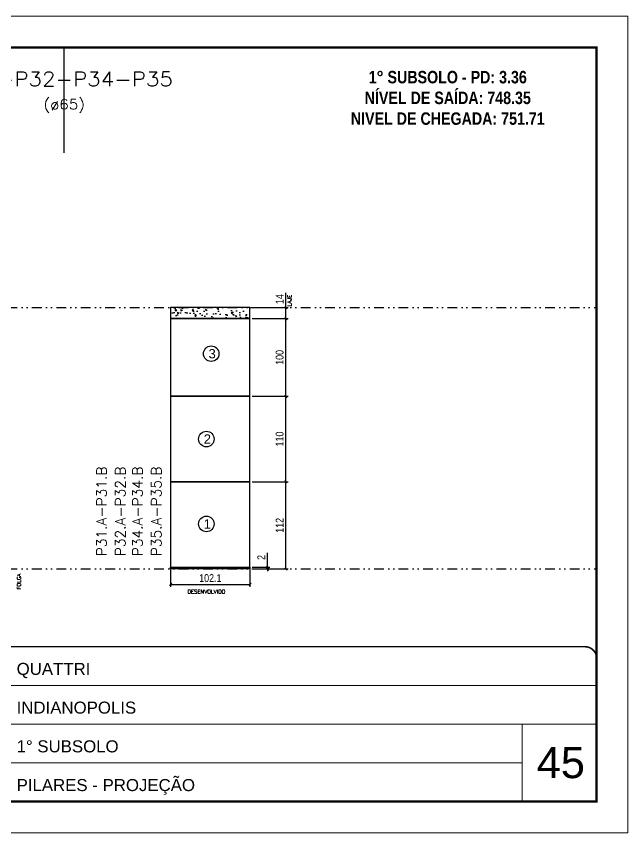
# Model space of a CAD drawing. Header units: millimetres. Extents: x 1945 to 8225, y 304 to 15137.
# Drawn here: x 2643 to 3430, y 1453 to 2503 of the extents above; entities that cross this region are included whole.
import ezdxf
from ezdxf.enums import TextEntityAlignment as Align

# ---------------------------------------------------------------- set-up
doc = ezdxf.new("R2010")
doc.units = ezdxf.units.MM
for name, pattern in [('CONTINUO', [0]), ('DASHED', [0.75, 0.5, -0.25]), ('DIVIDE2', [0.625, 0.25, -0.125, 0, -0.125, 0, -0.125]), ('HIDDEN', [0.375, 0.25, -0.125])]:
    doc.linetypes.add(name, pattern=pattern)
for name, color, linetype, lineweight in [('CARIMBO', 255, 'Continuous', 9), ('CONCRETO', 251, 'Continuous', 25), ('Folhas', 255, 'Continuous', 9), ('SARRAFO DE PRESSAO', 251, 'DASHED', 9), ('Texto Seção', 7, 'Continuous', 15)]:
    doc.layers.add(name, color=color, linetype=linetype, lineweight=lineweight)
for name, color, linetype in [('COTA', 241, 'Continuous'), ('NOMENCLATURA', 7, 'Continuous'), ('Nível', 160, 'Continuous'), ('Painéis', 200, 'Continuous'), ('Romaneio', 10, 'Continuous'), ('Texto de Titulo', 7, 'Continuous'), ('Texto Qtd Sarr', 242, 'Continuous')]:
    doc.layers.add(name, color=color, linetype=linetype)
doc.styles.add('ARIAL', font='arial.ttf')
doc.styles.add('COTA TECNICA', font='techl___.ttf', dxfattribs={"height": 10})
doc.styles.add('COTA TECNICA-50', font='techl___.ttf', dxfattribs={"height": 10})
doc.styles.add('REGUA-120', font='ROMANS.shx', dxfattribs={"height": 15})
doc.styles.add('ROMANC', font='techb___.ttf', dxfattribs={"height": 2.5})
doc.styles.add('ROMANS', font='romans.shx')
doc.dimstyles.new('COTA PAINEL-50', dxfattribs={"dimtxt": 10, "dimasz": 3, "dimexe": 3, "dimexo": 3, "dimgap": 3, "dimtad": 1, "dimdec": 1, "dimzin": 12, "dimdsep": 46, "dimtxsty": 'COTA TECNICA-50', "dimblk1": 'OBLIQUE', "dimblk2": 'OBLIQUE', "dimsah": 1, "dimcen": 0.9, "dimclrd": 4, "dimclre": 4, "dimclrt": 240, "dimadec": 1, "dimazin": 3, "dimtfac": 1, "dimtdec": 1, "dimtmove": 0, "dimatfit": 3, "dimfxl": 1, "dimtolj": 1, "dimtzin": 12, "dimarcsym": 0})
doc.dimstyles.new('PAINEL', dxfattribs={"dimtxt": 10, "dimasz": 3, "dimexe": 3, "dimexo": 3, "dimgap": 3, "dimtad": 1, "dimdec": 1, "dimzin": 12, "dimdsep": 46, "dimtxsty": 'COTA TECNICA', "dimblk1": 'OBLIQUE', "dimblk2": 'OBLIQUE', "dimsah": 1, "dimcen": 0.9, "dimclrd": 4, "dimclre": 4, "dimclrt": 240, "dimadec": 1, "dimazin": 3, "dimtfac": 1, "dimtdec": 1, "dimtmove": 0, "dimatfit": 3, "dimfxl": 1, "dimtolj": 1, "dimtzin": 12, "dimarcsym": 0})

# ---------------------------------------------------------------- blocks, each defined once
blk = doc.blocks.new('9999999999')
at = {"color": 30, "linetype": 'CONTINUO'}
for p, q in [((98564.6, 34379.6), (99584, 34379.6)), ((98564.6, 34329.8), (99488, 34329.8)), ((99584, 34329.8), (99488, 34329.8)), ((99488, 34329.8), (99488, 34230.2)), ((98564.6, 34280), (99488, 34280))]:
    blk.add_line(p, q, dxfattribs=at)
at = {"color": 30, "linetype": 'CONTINUO', "const_width": 2}
blk.add_lwpolyline([(99584, 34230.2), (99584, 34414.4, 0.414214), (99569, 34429.4), (98229, 34429.4, 0.414214), (98214, 34414.4), (98214, 34245.2, 0.414214), (98229, 34230.2), (99584, 34230.2)], format="xyb", dxfattribs=at)
at = {"layer": 'Folhas'}
blk.add_lwpolyline([(98139, 34190.2), (99624, 34190.2), (99624, 35240.2), (98139, 35240.2)], close=True, dxfattribs=at)
at = {"layer": 'Folhas', "color": 30, "const_width": 3}
blk.add_lwpolyline([(98214, 34230.2), (99584, 34230.2), (99584, 35200.2), (98214, 35200.2)], close=True, dxfattribs=at)
at = {"color": 7, "linetype": 'Continuous', "ltscale": 5, "style": 'ARIAL'}
for s, height, p in [('QUATTRI', 15.48, (98837.7, 34393.1)), ('INDIANOPOLIS', 15.483, (98837.7, 34343.3)), ('1° SUBSOLO', 15.48, (98837.7, 34293.5)), ('PILARES - PROJEÇÃO', 15.483, (98837.7, 34243.7))]:
    blk.add_text(s, height=height, dxfattribs=at).set_placement(p)
blk = doc.blocks.new('_Oblique')
at = {"color": 0, "linetype": 'ByBlock', "lineweight": -2}
blk.add_line((-0.5, -0.5), (0.5, 0.5), dxfattribs=at)
blk = doc.blocks.new('*D1369')
at = {"layer": 'COTA', "color": 4, "lineweight": -2, "transparency": 16777216}
for p, q in [((2841.7, 1791.1), (2841.7, 1769.1)), ((2943.8, 1791.1), (2943.8, 1769.1)), ((2841.7, 1772.1), (2943.8, 1772.1))]:
    blk.add_line(p, q, dxfattribs=at)
at = {"layer": 'Defpoints', "color": 0, "transparency": 16777216}
for p in [(2841.7, 1794.1), (2943.8, 1794.1), (2943.8, 1772.1)]:
    blk.add_point(p, dxfattribs=at)
at = {"layer": 'COTA', "color": 4, "lineweight": -2, "transparency": 16777216, "xscale": 3, "yscale": 3, "zscale": 3, "rotation": 180}
blk.add_blockref('_Oblique', (2841.7, 1772.1), dxfattribs=at)
at = {"layer": 'COTA', "color": 4, "lineweight": -2, "transparency": 16777216, "xscale": 3, "yscale": 3, "zscale": 3}
blk.add_blockref('_Oblique', (2943.8, 1772.1), dxfattribs=at)
at = {"layer": 'COTA', "color": 240, "transparency": 16777216, "insert": (2892.8, 1780.2), "char_height": 10, "attachment_point": 5, "style": 'COTA TECNICA'}
blk.add_mtext('\\A1;102.1', dxfattribs=at)
blk = doc.blocks.new('*D1370')
at = {"layer": 'COTA', "color": 4, "lineweight": -2, "transparency": 16777216}
for p, q in [((2990.1, 2128.1), (2990.1, 2147.2)), ((2944.7, 2128.1), (2993.1, 2128.1)), ((2990.1, 2114.1), (2990.1, 2128.1)), ((2946.8, 2114.1), (2993.1, 2114.1))]:
    blk.add_line(p, q, dxfattribs=at)
at = {"layer": 'Defpoints', "color": 0, "transparency": 16777216}
for p in [(2941.7, 2128.1), (2990.1, 2128.1), (2943.8, 2114.1)]:
    blk.add_point(p, dxfattribs=at)
at = {"layer": 'COTA', "color": 4, "lineweight": -2, "transparency": 16777216, "xscale": 3, "yscale": 3, "zscale": 3}
for p, rotation in [((2990.1, 2128.1), 90), ((2990.1, 2114.1), 270)]:
    blk.add_blockref('_Oblique', p, dxfattribs=dict(at, rotation=rotation))
at = {"layer": 'COTA', "color": 240, "transparency": 16777216, "insert": (2982, 2139.1), "char_height": 10, "attachment_point": 5, "rotation": 90, "style": 'COTA TECNICA'}
blk.add_mtext('\\A1;14', dxfattribs=at)
blk = doc.blocks.new('*D1372')
at = {"layer": 'COTA', "color": 4, "lineweight": -2, "transparency": 16777216}
for p, q in [((2946.8, 1904.1), (2993.1, 1904.1)), ((2990.1, 1792.1), (2990.1, 1904.1)), ((2946.8, 1792.1), (2993.1, 1792.1))]:
    blk.add_line(p, q, dxfattribs=at)
at = {"layer": 'Defpoints', "color": 0, "transparency": 16777216}
for p in [(2943.8, 1904.1), (2990.1, 1904.1), (2943.8, 1792.1)]:
    blk.add_point(p, dxfattribs=at)
at = {"layer": 'COTA', "color": 4, "lineweight": -2, "transparency": 16777216, "xscale": 3, "yscale": 3, "zscale": 3}
for p, rotation in [((2990.1, 1904.1), 90), ((2990.1, 1792.1), 270)]:
    blk.add_blockref('_Oblique', p, dxfattribs=dict(at, rotation=rotation))
at = {"layer": 'COTA', "color": 240, "transparency": 16777216, "insert": (2982, 1848.1), "char_height": 10, "attachment_point": 5, "rotation": 90, "style": 'COTA TECNICA-50'}
blk.add_mtext('\\A1;112', dxfattribs=at)
blk = doc.blocks.new('*D1373')
at = {"layer": 'COTA', "color": 4, "lineweight": -2, "transparency": 16777216}
for p, q in [((2966.4, 1794.1), (2966.4, 1812.9)), ((2946.8, 1794.1), (2969.4, 1794.1)), ((2946.8, 1792.1), (2969.4, 1792.1)), ((2966.4, 1792.1), (2966.4, 1794.1)), ((2966.4, 1792.1), (2966.4, 1789.1))]:
    blk.add_line(p, q, dxfattribs=at)
at = {"layer": 'Defpoints', "color": 0, "transparency": 16777216}
for p in [(2943.8, 1794.1), (2943.8, 1792.1), (2966.4, 1792.1)]:
    blk.add_point(p, dxfattribs=at)
at = {"layer": 'COTA', "color": 4, "lineweight": -2, "transparency": 16777216, "xscale": 3, "yscale": 3, "zscale": 3}
for p, rotation in [((2966.4, 1794.1), 270), ((2966.4, 1792.1), 90)]:
    blk.add_blockref('_Oblique', p, dxfattribs=dict(at, rotation=rotation))
at = {"layer": 'COTA', "color": 240, "transparency": 16777216, "insert": (2958.4, 1806.8), "char_height": 10, "attachment_point": 5, "rotation": 90, "style": 'COTA TECNICA-50'}
blk.add_mtext('\\A1;2', dxfattribs=at)
blk = doc.blocks.new('*D1743')
at = {"layer": 'COTA', "color": 4, "linetype": 'ByBlock', "lineweight": -2, "transparency": 16777216}
for p, q in [((2946.8, 2014.1), (2993.1, 2014.1)), ((2990.1, 1904.1), (2990.1, 2014.1)), ((2946.8, 1904.1), (2993.1, 1904.1))]:
    blk.add_line(p, q, dxfattribs=at)
at = {"layer": 'Defpoints', "color": 0, "linetype": 'ByBlock', "transparency": 16777216}
for p in [(2943.8, 2014.1), (2990.1, 2014.1), (2943.8, 1904.1)]:
    blk.add_point(p, dxfattribs=at)
at = {"layer": 'COTA', "color": 4, "linetype": 'ByBlock', "lineweight": -2, "transparency": 16777216, "xscale": 3, "yscale": 3, "zscale": 3}
for p, rotation in [((2990.1, 2014.1), 90), ((2990.1, 1904.1), 270)]:
    blk.add_blockref('_Oblique', p, dxfattribs=dict(at, rotation=rotation))
at = {"layer": 'COTA', "color": 240, "linetype": 'ByBlock', "transparency": 16777216, "insert": (2982, 1959.1), "char_height": 10, "attachment_point": 5, "rotation": 90, "style": 'COTA TECNICA'}
blk.add_mtext('\\A1;110', dxfattribs=at)
blk = doc.blocks.new('*D1744')
at = {"layer": 'COTA', "color": 4, "linetype": 'ByBlock', "lineweight": -2, "transparency": 16777216}
for p, q in [((2946.8, 2114.1), (2993.1, 2114.1)), ((2990.1, 2014.1), (2990.1, 2114.1)), ((2946.8, 2014.1), (2993.1, 2014.1))]:
    blk.add_line(p, q, dxfattribs=at)
at = {"layer": 'Defpoints', "color": 0, "linetype": 'ByBlock', "transparency": 16777216}
for p in [(2943.8, 2114.1), (2990.1, 2114.1), (2943.8, 2014.1)]:
    blk.add_point(p, dxfattribs=at)
at = {"layer": 'COTA', "color": 4, "linetype": 'ByBlock', "lineweight": -2, "transparency": 16777216, "xscale": 3, "yscale": 3, "zscale": 3}
for p, rotation in [((2990.1, 2114.1), 90), ((2990.1, 2014.1), 270)]:
    blk.add_blockref('_Oblique', p, dxfattribs=dict(at, rotation=rotation))
at = {"layer": 'COTA', "color": 240, "linetype": 'ByBlock', "transparency": 16777216, "insert": (2982, 2064.1), "char_height": 10, "attachment_point": 5, "rotation": 90, "style": 'COTA TECNICA'}
blk.add_mtext('\\A1;100', dxfattribs=at)
blk = doc.blocks.new('titulo1')
at = {"layer": 'Defpoints', "color": 252, "linetype": 'HIDDEN', "ltscale": 2}
blk.add_line((0, 0), (0, 125), dxfattribs=at)
at = {"layer": 'Defpoints', "style": 'ROMANS', "oblique": 15}
blk.add_attdef('FOLHA', text='', height=10, dxfattribs=at).set_placement((0, 15.58), align=Align.MIDDLE_CENTER)
at = {"layer": 'Texto Qtd Sarr', "color": 3, "style": 'ROMANS', "oblique": 15}
for tag, height, p in [('TITULO', 17, (0, 71.45)), ('SEÇÃO', 12, (0, 41.55))]:
    blk.add_attdef(tag, text='', height=height, dxfattribs=at).set_placement(p, align=Align.MIDDLE_CENTER)

msp = doc.modelspace()

# ---------------------------------------------------------------- hatches: boundary and pattern name
at = {"layer": 'CONCRETO'}
h = msp.add_hatch(dxfattribs=at)
h.set_pattern_fill('AR-CONC', color=256, scale=0.1, angle=-90)
h.set_pattern_definition([(320, (20968.96, 3170.102), (-1.593909, -18.218467), [1.905, -20.955]), (265, (20968.96, 3170.102), (19.105685, 3.524342), [1.524, -16.764058]), (10.45144, (20968.827, 3168.584), (17.511775, -14.694125), [1.619, -17.809024]), (316.1842, (20974.04, 3170.102), (-4.204233, -27.107904), [2.8575, -31.4325]), (6.63556, (20973.69, 3167.843), (24.742612, -23.740413), [2.428502, -26.71356]), (261.18415, (20974.04, 3170.102), (24.742612, -23.740413), [2.285997, -25.145973]), (291, (20972.77, 3167.562), (-10.22652, -15.161439), [1.905, -20.955]), (236, (20972.77, 3167.562), (18.418797, -6.180203), [1.524, -16.764]), (341.45144, (20971.918, 3166.298), (8.192277, -21.341642), [1.619, -17.808994]), (307.5, (20968.96, 3170.102), (8.455504, -0.3088603), [0, -16.5608, 0, -17.018, 0, -16.8275]), (277.5, (20968.96, 3170.102), (10.0180575, -6.6819663), [0, -9.7028, 0, -16.1798, 0, -6.4135]), (237.5, (20968.96, 3175.766), (-0.5728744, -13.5590595), [0, -6.35, 0, -19.812, 0, -26.289]), (227.5, (20968.96, 3178.306), (2.542649, -14.812918), [0, -8.255, 0, -13.1572, 0, -18.669])])
h.paths.add_polyline_path([(2841.75, 2114.07), (2943.85, 2114.07), (2943.85, 2128.07), (2841.75, 2128.07)])

# ---------------------------------------------------------------- linework, layer by layer
msp.add_lwpolyline([(2841.75, 2114.07), (2943.85, 2114.07), (2943.85, 2128.07), (2841.75, 2128.07)], close=True, dxfattribs=at)
at = {"layer": 'Nível', "color": 4, "linetype": 'DIVIDE2', "ltscale": 50}
for p, q in [((2285.94, 2128.07), (3389.86, 2128.07)), ((2285.94, 1792.07), (3389.86, 1792.07))]:
    msp.add_line(p, q, dxfattribs=at)
at = {"layer": 'Painéis', "linetype": 'Continuous', "ltscale": 30}
for points in [[(2841.75, 2014.07), (2943.85, 2014.07), (2943.85, 2114.07), (2841.75, 2114.07)], [(2841.75, 1904.07), (2943.85, 1904.07), (2943.85, 2014.07), (2841.75, 2014.07)], [(2841.75, 1794.07), (2943.85, 1794.07), (2943.85, 1904.07), (2841.75, 1904.07)]]:
    msp.add_lwpolyline(points, close=True, dxfattribs=at)
at = {"layer": 'Painéis'}
msp.add_lwpolyline([(2841.75, 1794.07), (2943.85, 1794.07), (2943.85, 1792.07), (2841.75, 1792.07)], close=True, dxfattribs=at)
at = {"layer": 'Romaneio'}
for centre in [(2893.92, 2068.83), (2887.74, 1959.06), (2887.74, 1849.91)]:
    msp.add_circle(centre, 10, dxfattribs=at)

# ---------------------------------------------------------------- block references
at = {"layer": 'SARRAFO DE PRESSAO', "color": 6, "linetype": 'ByBlock'}
msp.add_blockref('9999999999', (-96194.12, -32737.42), dxfattribs=at)
at = {"layer": 'Texto Seção'}
ref = msp.add_blockref('titulo1', (2704.86, 2327.37), dxfattribs=dict(at, xscale=1.083333333333694, yscale=1.083333333333694, zscale=1.083333333333694))
ref.add_attrib('TITULO', 'P31-P32-P34-P35', dxfattribs={"layer": 'Texto de Titulo', "color": 7, "height": 18.4167, "style": 'ROMANS', "width": 1.1}).set_placement((2704.86, 2422.16), align=Align.MIDDLE_CENTER)
ref.add_attrib('SEÇÃO', '(ø65)', dxfattribs={"layer": 'Texto de Titulo', "color": 7, "height": 13, "style": 'ROMANS', "width": 1.1}).set_placement((2704.86, 2389.66), align=Align.MIDDLE_CENTER)

# ---------------------------------------------------------------- texts
at = {"layer": 'CARIMBO', "style": 'ARIAL'}
msp.add_text('45', height=40, dxfattribs=at).set_placement((3312.72, 1522.93))
at = {"layer": 'NOMENCLATURA', "color": 2, "insert": (3198.35, 2432.58), "char_height": 16, "attachment_point": 2, "style": 'ROMANC'}
msp.add_mtext_dynamic_manual_height_columns('1° SUBSOLO - PD: 3.36\\PNÍVEL DE SAÍDA: 748.35\\PNIVEL DE CHEGADA: 751.71', width=449.0761, gutter_width=1, heights=[0], dxfattribs=at)
at = {"layer": 'Romaneio', "color": 0, "style": 'ARIAL'}
for s, p in [('3', (2895.17, 2068.83)), ('2', (2888.99, 1959.06)), ('1', (2888.99, 1849.91))]:
    msp.add_text(s, height=12, dxfattribs=at).set_placement(p, align=Align.MIDDLE_CENTER)
at = {"layer": 'Texto Seção', "linetype": 'Continuous', "style": 'ROMANS'}
for s, p in [('LAJE', (2997.14, 2129.72)), ('FOLGA', (2649.08, 1765.42))]:
    msp.add_text(s, height=5, rotation=90, dxfattribs=at).set_placement(p)
msp.add_text('DESENVOLVIDO', height=5, dxfattribs=at).set_placement((2863.35, 1760.29))
at = {"layer": 'Texto Seção', "char_height": 13, "width": 285.3299, "attachment_point": 7, "rotation": 90, "style": 'REGUA-120'}
for s, insert in [('P31.A-P31.B', (2759.42, 1808.29)), ('P32.A-P32.B', (2783.55, 1808.29)), ('P34.A-P34.B', (2805.67, 1808.29)), ('P35.A-P35.B', (2829.8, 1808.29))]:
    msp.add_mtext(s, dxfattribs=dict(at, insert=insert))

# ---------------------------------------------------------------- dimensions: what is measured, and where the dimension line sits
at = {"layer": 'COTA'}
dim = msp.add_linear_dim(base=(2990.09, 2128.07), p1=(2943.85, 2114.07), p2=(2941.68, 2128.07), angle=90, dimstyle='PAINEL', override={"dimarcsym": 2}, dxfattribs=at)
dim.commit()
dim.dimension.update_dxf_attribs({"geometry": '*D1370', "text_midpoint": (2982.01, 2139.12)})
at = {"layer": 'COTA', "linetype": 'ByBlock'}
dim = msp.add_linear_dim(base=(2990.09, 2114.07), p1=(2943.85, 2014.07), p2=(2943.85, 2114.07), angle=90, dimstyle='PAINEL', override={"dimtmove": 1}, dxfattribs=at)
dim.commit()
dim.dimension.update_dxf_attribs({"geometry": '*D1744', "text_midpoint": (2981.99, 2064.07)})
dim = msp.add_linear_dim(base=(2990.09, 2014.07), p1=(2943.85, 1904.07), p2=(2943.85, 2014.07), angle=90, dimstyle='PAINEL', dxfattribs=at)
dim.commit()
dim.dimension.update_dxf_attribs({"geometry": '*D1743', "text_midpoint": (2981.99, 1959.07)})
at = {"layer": 'COTA'}
dim = msp.add_linear_dim(base=(2990.09, 1904.07), p1=(2943.85, 1792.07), p2=(2943.85, 1904.07), angle=90, dimstyle='COTA PAINEL-50', dxfattribs=at)
dim.commit()
dim.dimension.update_dxf_attribs({"geometry": '*D1372', "text_midpoint": (2982.03, 1848.07)})
dim = msp.add_linear_dim(base=(2966.37, 1792.07), p1=(2943.85, 1794.07), p2=(2943.85, 1792.07), angle=90, dimstyle='COTA PAINEL-50', dxfattribs=at)
dim.commit()
dim.dimension.update_dxf_attribs({"geometry": '*D1373', "text_midpoint": (2966.37, 1806.81), "dimtype": 160})
dim = msp.add_linear_dim(base=(2943.85, 1772.08), p1=(2841.75, 1794.07), p2=(2943.85, 1794.07), dimstyle='PAINEL', override={"dimarcsym": 2}, dxfattribs=at)
dim.commit()
dim.dimension.update_dxf_attribs({"geometry": '*D1369', "text_midpoint": (2892.8, 1780.18)})

doc.saveas('drawing.dxf')
